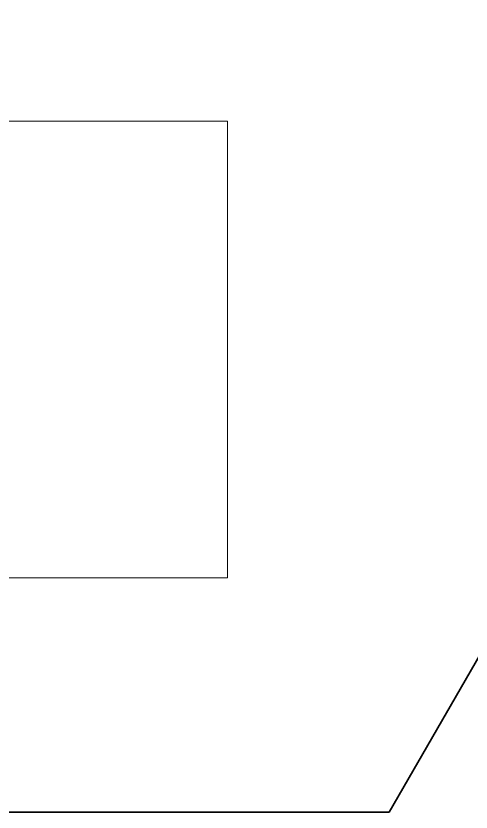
# Model space of a CAD drawing. Header units: inches. Extents: x 0.01 to 2.37, y 0.18 to 2.22.
# Drawn here: x 1.492 to 1.841, y 0.178 to 0.788 of the extents above; entities that cross this region are included whole.
import ezdxf

# ---------------------------------------------------------------- set-up
doc = ezdxf.new("R2010")
doc.units = ezdxf.units.IN
doc.header["$MEASUREMENT"] = 0
doc.layers.add('Layer 1', color=7, linetype='Continuous', lineweight=0)

# ---------------------------------------------------------------- blocks, each defined once
blk = doc.blocks.new('Block_60')
at = {"layer": 'Layer 1', "transparency": 33554687}
h = blk.add_hatch(color=7, dxfattribs=at)
h.dxf.hatch_style = 2
edge = h.paths.add_edge_path()
edge.add_spline(control_points=[(1.6546, 0.70791), (1.6546, 0.70791), (0.7546, 0.70791), (0.7546, 0.70791)], knot_values=[0, 0, 0, 0, 1, 1, 1, 1], degree=3, periodic=0)
edge.add_line((0.7546, 0.70791), (1.6546, 0.70791))
h = blk.add_hatch(color=7, dxfattribs=at)
h.dxf.hatch_style = 2
edge = h.paths.add_edge_path()
edge.add_spline(control_points=[(1.6546, 0.35791), (1.6546, 0.35791), (1.6546, 0.70791), (1.6546, 0.70791)], knot_values=[0, 0, 0, 0, 1, 1, 1, 1], degree=3, periodic=0)
edge.add_line((1.6546, 0.70791), (1.6546, 0.35791))
h = blk.add_hatch(color=7, dxfattribs=at)
h.dxf.hatch_style = 2
edge = h.paths.add_edge_path()
edge.add_spline(control_points=[(0.7546, 0.35791), (0.7546, 0.35791), (1.6546, 0.35791), (1.6546, 0.35791)], knot_values=[0, 0, 0, 0, 1, 1, 1, 1], degree=3, periodic=0)
edge.add_line((1.6546, 0.35791), (0.7546, 0.35791))
at = {"layer": 'Layer 1', "color": 7, "lineweight": 13}
for points in [[(1.6546, 0.70791), (1.6546, 0.70791), (0.7546, 0.70791), (0.7546, 0.70791)], [(1.6546, 0.35791), (1.6546, 0.35791), (1.6546, 0.70791), (1.6546, 0.70791)], [(0.7546, 0.35791), (0.7546, 0.35791), (1.6546, 0.35791), (1.6546, 0.35791)]]:
    blk.add_open_spline(points, degree=3, dxfattribs=at)
blk = doc.blocks.new('Block_65')
at = {"layer": 'Layer 1', "transparency": 33554687}
h = blk.add_hatch(color=7, dxfattribs=at)
h.dxf.hatch_style = 2
edge = h.paths.add_edge_path()
edge.add_spline(control_points=[(1.77854, 0.17838), (1.77854, 0.17838), (2.36909, 1.20124), (2.36909, 1.20124)], knot_values=[0, 0, 0, 0, 1, 1, 1, 1], degree=3, periodic=0)
edge.add_line((2.36909, 1.20124), (1.77854, 0.17838))
h = blk.add_hatch(color=7, dxfattribs=at)
h.dxf.hatch_style = 2
edge = h.paths.add_edge_path()
edge.add_spline(control_points=[(0.59744, 0.17838), (0.59744, 0.17838), (1.77854, 0.17838), (1.77854, 0.17838)], knot_values=[0, 0, 0, 0, 1, 1, 1, 1], degree=3, periodic=0)
edge.add_line((1.77854, 0.17838), (0.59744, 0.17838))
at = {"layer": 'Layer 1', "color": 7, "lineweight": 35}
for points in [[(1.77854, 0.17838), (1.77854, 0.17838), (2.36909, 1.20124), (2.36909, 1.20124)], [(0.59744, 0.17838), (0.59744, 0.17838), (1.77854, 0.17838), (1.77854, 0.17838)]]:
    blk.add_open_spline(points, degree=3, dxfattribs=at)

msp = doc.modelspace()

# ---------------------------------------------------------------- block references
at = {"layer": 'Layer 1'}
for name in ['Block_65', 'Block_60']:
    msp.add_blockref(name, (0, 0), dxfattribs=at)

doc.saveas('drawing.dxf')
